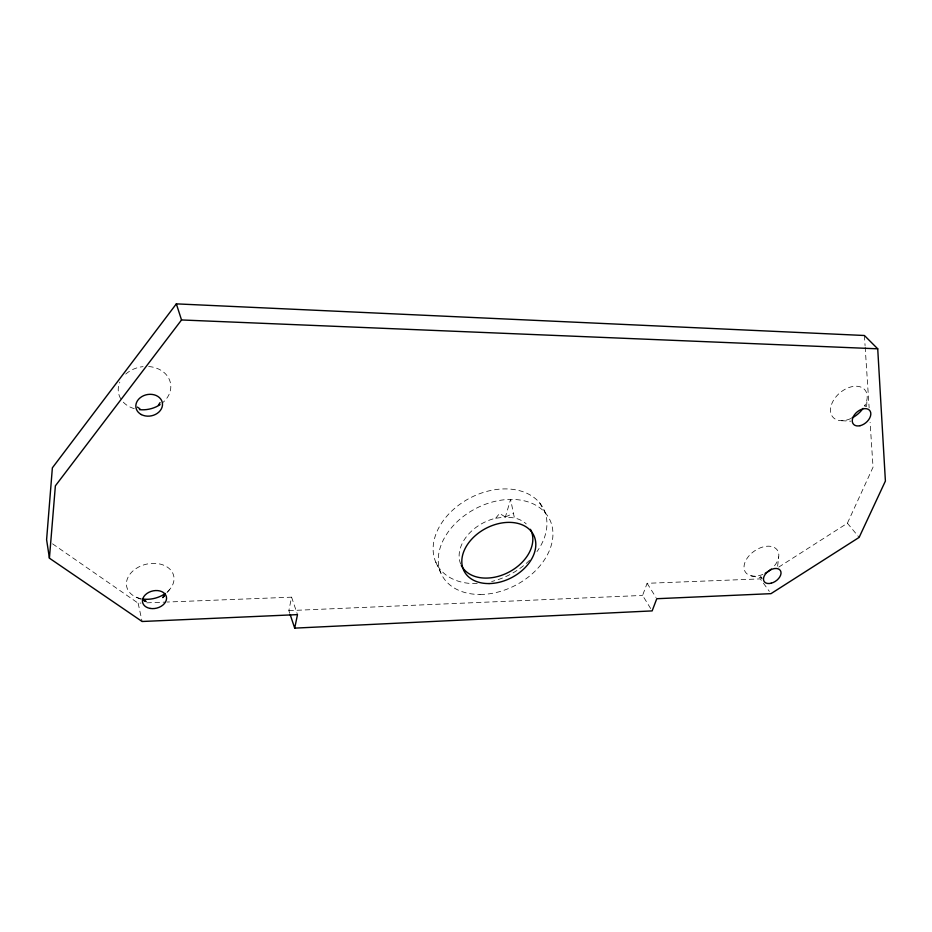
<?xml version="1.0" encoding="UTF-8"?>
<svg xmlns="http://www.w3.org/2000/svg" width="932" height="932" viewBox="0 0 932 932"><rect width="100%" height="100%" fill="white"/><g stroke="black" fill="none" stroke-linecap="round" stroke-linejoin="round"><path stroke-width="0.7" stroke-dasharray="4.66 3.5" d="M866.632 406.457L866.981 399.502M777.626 566.19L778.698 556.917M289.759 613.314L288.85 610.623L291.576 597.179L167.084 602.037M460.711 564.093A38.993 27.774 -27.7 0 1 495.696 518.239L505.389 517.015L510.596 499.412L514.406 517.924A38.993 27.774 -27.7 0 1 526.242 523.912M650.664 608.526L642.579 595.432L647.111 583.304L760.326 578.889L769.343 591.389M778.721 567.122L847.398 523.225L873.039 467.188L870.092 422.324M495.696 518.239L499.575 513.439L505.389 517.015L514.406 517.924M166.991 592.67L169.496 589.688M505.389 517.015L513.474 513.299M288.85 610.623L642.579 595.432M52.542 543.822L138.134 603.167L141.023 603.051M146.813 602.829L165.64 602.095M841.479 420.705L850.834 421.194M751.18 575.836L762.061 578.108M136.515 597.354L141.326 599.439M761.77 577.723L760.594 576.605L762.027 578.586M847.398 523.225L859.141 537.391M864.826 405.28L865.968 406.702M647.111 583.304L656.035 597.529M539.616 502.837L545.651 513.264M435.78 562.124L440.894 573.087M291.576 597.179L297.494 614.619M138.134 603.167L142.107 621.493M864.407 335.497L865.071 345.632M865.164 347.077L869.148 407.855M148.642 366.532A26.434 21.506 -10.1 0 1 169.717 380.466A26.434 21.506 -10.1 0 1 162.203 403.09M134.231 408.635A26.434 21.506 -10.1 0 1 121.987 400.62M120.694 398.698A26.434 21.506 -10.1 0 1 119.82 382.132M125.738 374.093A26.434 21.506 -10.1 0 1 143.097 366.625M140.569 598.624A24.116 17.568 -13.3 0 1 130.235 573.809A24.116 17.568 -13.3 0 1 166.106 566.353A24.116 17.568 -13.3 0 1 165.267 593.486M762.912 574.392A19.374 12.361 -34.8 0 1 744.447 564A19.374 12.361 -34.8 0 1 770.216 546.292A19.374 12.361 -34.8 0 1 773.082 567.402M850.799 418.561A21.017 13.898 -40.3 0 1 830.598 408.274A21.017 13.898 -40.3 0 1 854.912 386.256A21.017 13.898 -40.3 0 1 864.453 406.189M477.207 583.56A60.137 43.175 -27.7 0 1 436.595 532.44A60.137 43.175 -27.7 0 1 516.083 489.894A60.137 43.175 -27.7 0 1 537.007 551.558M529.609 560.237A60.137 43.175 -27.7 0 1 491.63 581.51M480.003 594.476A60.673 43.222 -27.7 0 0 551.185 523.085A60.673 43.222 -27.7 0 0 455.585 523.248A60.673 43.222 -27.7 0 0 480.003 594.476"/><path stroke-width="1.4" d="M294.698 628.133L297.494 614.619L142.107 621.493L49.419 558.186L55.372 485.84L181.53 319.956L877.723 348.813L885.4 481.052L859.141 537.391L770.974 593.661L656.78 598.717L652.144 610.903L294.698 628.133L290.202 614.666M158.405 405.21L160.048 402.624M164.312 595.42L162.832 597.622L164.498 595.641M877.723 348.813L864.407 335.497L176.334 303.867L52.367 467.852L46.6 539.698L49.419 558.186M142.526 599.952L146.126 601.524L143.843 600.196M137.423 407.109L139.963 408.868M176.334 303.867L181.53 319.956M160.106 404.628A26.434 21.506 -10.1 0 1 139.439 409.649M863.067 408.379A21.017 13.898 -40.3 0 1 851.976 417.99M530.436 529.306A38.993 27.774 -27.7 0 1 508.79 572.19A38.993 27.774 -27.7 0 1 461.317 565.409M771.323 569.114A19.374 12.361 -34.8 0 1 765.137 573.355M165.267 593.486A24.116 17.568 -13.3 0 1 141.99 598.903M150.157 608.421A12.232 8.819 -13.7 0 0 166.432 596.853A12.232 8.819 -13.7 0 0 146.93 593.486A12.232 8.819 -13.7 0 0 150.157 608.421M141.326 414.565A13.432 10.835 -10.7 0 0 162.436 405.513A13.432 10.835 -10.7 0 0 143.726 395.634A13.432 10.835 -10.7 0 0 141.326 414.565M771.172 583.211A9.798 6.175 -34.7 0 0 780.34 570.477A9.798 6.175 -34.7 0 0 765.23 574.322A9.798 6.175 -34.7 0 0 771.172 583.211M859.991 425.714A10.648 6.943 -40.1 0 0 870.255 411.292A10.648 6.943 -40.1 0 0 854.399 414.868A10.648 6.943 -40.1 0 0 859.991 425.714M489.055 583.572A39.167 27.785 -27.7 0 0 534.595 537.286A39.167 27.785 -27.7 0 0 472.769 538.044A39.167 27.785 -27.7 0 0 489.055 583.572"/></g></svg>
